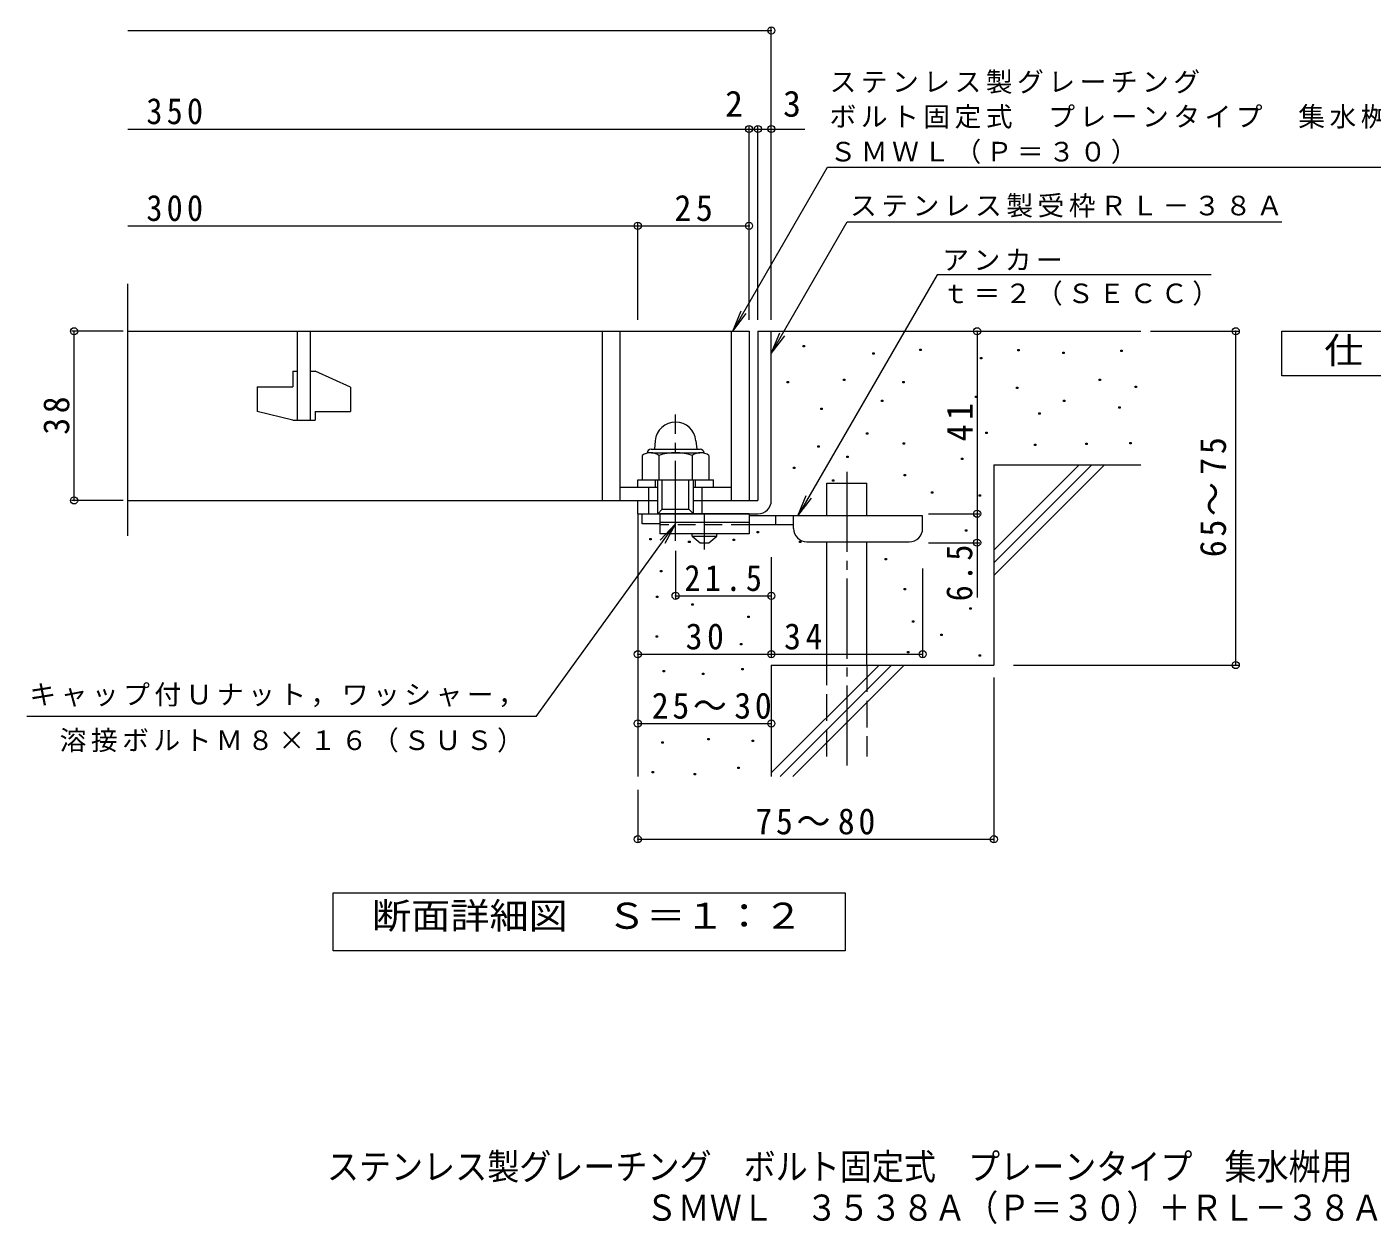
# Model space of a CAD drawing. Units: millimetres on the paper, enlarged 10 times, with parts at other scales. Extents: x -1197 to 1718, y -1380 to 1291.
# Drawn here: x -1197 to 314, y -1380 to -35 of the extents above; entities that cross this region are included whole.
import ezdxf
from ezdxf.enums import TextEntityAlignment as Align

# ---------------------------------------------------------------- set-up
doc = ezdxf.new("R2010")
doc.units = ezdxf.units.MM
doc.header["$LTSCALE"] = 10
doc.header["$PDMODE"] = 32
doc.header["$PDSIZE"] = 8
for name, pattern in [('CHAIN1', [8, 5, -1, 1, -1]), ('CHAIN2', [12, 9, -1, 1, -1]), ('DASHED2', [3, 2, -1]), ('DASHED3', [4, 3, -1])]:
    doc.linetypes.add(name, pattern=pattern)
for name, color, linetype, lineweight in [('D-0_通り芯', 7, 'Continuous', 9), ('D-1_ピット', 2, 'Continuous', 9), ('D-2_蓋', 3, 'Continuous', 9), ('D-4_寸法', 7, 'Continuous', 9), ('D-5_仕様文', 7, 'Continuous', 9), ('D-6_躯体', 6, 'Continuous', 9), ('D-9_ｸｯｼｮﾝ材', 4, 'Continuous', 9)]:
    doc.layers.add(name, color=color, linetype=linetype, lineweight=lineweight)
doc.layers.add('F-5_F-5ﾚｲﾔ', color=2, linetype='Continuous')
doc.styles.add('ＭＳ ゴシック', font='')
doc.styles.get('ＭＳ ゴシック').set_extended_font_data('MS Gothic')

msp = doc.modelspace()

# ---------------------------------------------------------------- linework, layer by layer
at = {"layer": 'D-0_通り芯', "color": 2}
for p, q in [((-495.55, -509.87), (-440.55, -509.87)), ((-490.97, -500.3), (-491.8, -509.87)), ((-445.14, -500.3), (-444.3, -509.87)), ((-505.58, -516.71), (-505.58, -544.31)), ((-495.2, -513.81), (-440.63, -513.81)), ((-486.82, -516.71), (-486.82, -544.31)), ((-449.29, -516.71), (-449.29, -544.31)), ((-430.53, -516.71), (-430.53, -544.31)), ((-505.58, -544.31), (-430.53, -544.31))]:
    msp.add_line(p, q, dxfattribs=at)
at = {"layer": 'D-0_通り芯'}
for points in [[(-324.86, -394.97), (-324.86, -393.47), (-323.36, -393.47), (-323.36, -394.97)], [(-246.53, -403.07), (-246.53, -401.57), (-245.03, -401.57), (-245.03, -403.07)], [(-193.85, -399.02), (-193.85, -397.52), (-192.35, -397.52), (-192.35, -399.02)], [(-125.67, -408.29), (-125.67, -406.79), (-124.17, -406.79), (-124.17, -408.29)], [(-83.71, -399.49), (-83.71, -397.99), (-82.21, -397.99), (-82.21, -399.49)], [(-32.95, -402.2), (-32.95, -400.7), (-31.45, -400.7), (-31.45, -402.2)], [(32.01, -400.17), (32.01, -398.67), (33.51, -398.67), (33.51, -400.17)], [(-342.88, -435.28), (-342.88, -433.78), (-341.38, -433.78), (-341.38, -435.28)], [(-279.29, -432.58), (-279.29, -431.08), (-277.79, -431.08), (-277.79, -432.58)], [(-212.97, -435.29), (-212.97, -433.79), (-211.47, -433.79), (-211.47, -435.29)], [(7.65, -432.65), (7.65, -431.15), (9.15, -431.15), (9.15, -432.65)], [(-131.08, -451.6), (-131.08, -450.1), (-129.58, -450.1), (-129.58, -451.6)], [(-85.06, -441.45), (-85.06, -439.95), (-83.56, -439.95), (-83.56, -441.45)], [(48.23, -440.34), (48.23, -438.84), (49.73, -438.84), (49.73, -440.34)], [(-304.95, -465.08), (-304.95, -463.58), (-303.45, -463.58), (-303.45, -465.08)], [(-236.65, -456.27), (-236.65, -454.77), (-235.15, -454.77), (-235.15, -456.27)], [(-32.28, -456.34), (-32.28, -454.84), (-30.78, -454.84), (-30.78, -456.34)], [(29.98, -463.78), (29.98, -462.28), (31.48, -462.28), (31.48, -463.78)], [(-60.02, -470.55), (-60.02, -469.05), (-58.52, -469.05), (-58.52, -470.55)], [(-253.57, -492.81), (-253.57, -491.31), (-252.07, -491.31), (-252.07, -492.81)], [(-119.58, -492.21), (-119.58, -490.71), (-118.08, -490.71), (-118.08, -492.21)], [(-308.39, -507.7), (-308.39, -506.2), (-306.89, -506.2), (-306.89, -507.7)], [(-212.29, -504.31), (-212.29, -502.81), (-210.79, -502.81), (-210.79, -504.31)], [(-64.76, -505.74), (-64.76, -504.24), (-63.26, -504.24), (-63.26, -505.74)], [(-7.24, -504.39), (-7.24, -502.89), (-5.74, -502.89), (-5.74, -504.39)], [(42.17, -503.71), (42.17, -502.21), (43.67, -502.21), (43.67, -503.71)], [(-275.63, -519.29), (-275.63, -517.79), (-274.13, -517.79), (-274.13, -519.29)], [(-147.04, -521.19), (-147.04, -519.69), (-145.54, -519.69), (-145.54, -521.19)], [(-335.66, -531.37), (-335.66, -529.87), (-334.16, -529.87), (-334.16, -531.37)], [(-211.2, -539.72), (-211.2, -538.22), (-209.7, -538.22), (-209.7, -539.72)], [(-291.96, -545.6), (-291.96, -544.1), (-290.46, -544.1), (-290.46, -545.6)], [(-180.6, -559.33), (-180.6, -557.83), (-179.1, -557.83), (-179.1, -559.33)], [(-127.2, -562.38), (-127.2, -560.88), (-125.7, -560.88), (-125.7, -562.38)], [(-376.5, -603.73), (-376.5, -602.23), (-375, -602.23), (-375, -603.73)], [(-142.46, -602.04), (-142.46, -600.54), (-140.96, -600.54), (-140.96, -602.04)], [(-496.92, -611.65), (-496.92, -610.15), (-495.42, -610.15), (-495.42, -611.65)], [(-453.35, -614.55), (-453.35, -613.05), (-451.85, -613.05), (-451.85, -614.55)], [(-403.41, -612.4), (-403.41, -610.9), (-401.91, -610.9), (-401.91, -612.4)], [(-328.83, -614.68), (-328.83, -613.18), (-327.33, -613.18), (-327.33, -614.68)], [(-232.46, -634.08), (-232.46, -632.58), (-230.96, -632.58), (-230.96, -634.08)], [(-484.91, -647.7), (-484.91, -646.2), (-483.41, -646.2), (-483.41, -647.7)], [(-489.54, -676.47), (-489.54, -674.97), (-488.04, -674.97), (-488.04, -676.47)], [(-211.11, -667.64), (-211.11, -666.14), (-209.61, -666.14), (-209.61, -667.64)], [(-449.87, -684.99), (-449.87, -683.49), (-448.37, -683.49), (-448.37, -684.99)], [(-137.62, -689.47), (-137.62, -687.97), (-136.12, -687.97), (-136.12, -689.47)], [(-386.89, -698.85), (-386.89, -697.35), (-385.39, -697.35), (-385.39, -698.85)], [(-201.95, -704.25), (-201.95, -702.75), (-200.45, -702.75), (-200.45, -704.25)], [(-489.67, -720.78), (-489.67, -719.28), (-488.17, -719.28), (-488.17, -720.78)], [(-170.01, -719.16), (-170.01, -717.65), (-168.51, -717.65), (-168.51, -719.16)], [(-395.28, -729.69), (-395.28, -728.19), (-393.78, -728.19), (-393.78, -729.69)], [(-207.61, -738.43), (-207.61, -736.93), (-206.11, -736.93), (-206.11, -738.43)], [(-127.2, -742.39), (-127.2, -740.89), (-125.7, -740.89), (-125.7, -742.39)], [(-482.02, -760.01), (-482.02, -758.51), (-480.52, -758.51), (-480.52, -760.01)], [(-437.86, -763.05), (-437.86, -761.55), (-436.36, -761.55), (-436.36, -763.05)], [(-393.7, -757.72), (-393.7, -756.22), (-392.2, -756.22), (-392.2, -757.72)], [(-483.63, -839.98), (-483.63, -838.48), (-482.13, -838.48), (-482.13, -839.98)], [(-431.86, -836.17), (-431.86, -834.67), (-430.36, -834.67), (-430.36, -836.17)], [(-381.99, -838.08), (-381.99, -836.58), (-380.49, -836.58), (-380.49, -838.08)], [(-494.29, -873.48), (-494.29, -871.98), (-492.79, -871.98), (-492.79, -873.48)], [(-447.09, -875.76), (-447.09, -874.26), (-445.59, -874.26), (-445.59, -875.76)], [(-398.18, -868.53), (-398.18, -867.03), (-396.68, -867.03), (-396.68, -868.53)]]:
    msp.add_lwpolyline(points, close=True, dxfattribs=at)
at = {"layer": 'D-0_通り芯', "color": 2}
for centre, radius, start, end in [((-468.05, -502.31), 23, 4.99997, 175.00003), ((-495.55, -514.37), 4.5, 90, 178.19131), ((-440.55, -514.37), 4.5, 1.80869, 90), ((-496.2, -530.25), 16.47, 55.27946, 124.72072), ((-468.05, -575.9), 62.1, 72.41234, 107.58789), ((-439.91, -530.33), 16.54, 55.44186, 124.55795)]:
    msp.add_arc(centre, radius, start, end, dxfattribs=at)
at = {"layer": 'D-1_ピット'}
for p, q in [((-375.55, -377.31), (-375.55, -567.31)), ((-375.55, -377.31), (-360.55, -377.31)), ((-360.55, -567.31), (-360.55, -377.31)), ((-510.56, -544.31), (-425.55, -544.31)), ((-510.56, -552.31), (-510.56, -544.31)), ((-498.05, -582.31), (-498.05, -552.31)), ((-490.55, -552.31), (-490.55, -544.31)), ((-488.05, -582.31), (-488.05, -544.31)), ((-483.05, -577.31), (-483.05, -544.31)), ((-453.06, -577.31), (-453.06, -544.31)), ((-448.05, -582.31), (-448.05, -544.31)), ((-445.55, -552.31), (-445.55, -544.31)), ((-438.06, -582.31), (-438.06, -552.31)), ((-425.55, -552.31), (-425.55, -544.31)), ((-510.56, -582.31), (-510.56, -567.31)), ((-448.05, -567.31), (-375.55, -567.31)), ((-510.56, -582.31), (-375.55, -582.31)), ((-505.55, -593.81), (-505.55, -582.31)), ((-488.05, -582.31), (-483.05, -577.31)), ((-485.55, -593.81), (-505.55, -593.81))]:
    msp.add_line(p, q, dxfattribs=at)
at = {"layer": 'D-1_ピット', "linetype": 'CHAIN2'}
msp.add_line((-468.05, -612.72), (-468.05, -470.68), dxfattribs=at)
at = {"layer": 'D-1_ピット'}
msp.add_lwpolyline([(-483.05, -577.31), (-453.06, -577.31), (-448.05, -582.31)], dxfattribs=at)
msp.add_arc((-375.55, -567.31), 15, 270, 0, dxfattribs=at)
at = {"layer": 'D-2_蓋'}
for p, q in [((-1083.22, -606.94), (-1083.22, -324.2)), ((-1083.22, -377.31), (-385.55, -377.31)), ((-893.06, -377.31), (-893.06, -477.31)), ((-878.06, -477.31), (-878.06, -377.31)), ((-550.56, -377.31), (-550.56, -567.31)), ((-530.55, -377.31), (-530.55, -567.31)), ((-405.55, -377.31), (-405.55, -567.31)), ((-385.55, -377.31), (-385.55, -567.31)), ((-898.06, -422.31), (-893.06, -422.31)), ((-898.06, -422.31), (-898.06, -439.81)), ((-878.06, -422.31), (-873.05, -422.31)), ((-833.06, -440), (-873.05, -422.31)), ((-938.05, -439.81), (-898.06, -439.81)), ((-938.05, -439.81), (-938.05, -467.57)), ((-833.06, -440), (-833.06, -467.31)), ((-898.06, -477.31), (-938.05, -467.57)), ((-873.05, -467.31), (-873.05, -477.31)), ((-873.05, -467.31), (-833.06, -467.31)), ((-898.06, -477.31), (-873.05, -477.31)), ((-530.55, -552.31), (-488.05, -552.31)), ((-448.05, -552.31), (-405.55, -552.31)), ((-1083.22, -567.31), (-488.05, -567.31))]:
    msp.add_line(p, q, dxfattribs=at)
at = {"layer": 'D-4_寸法'}
for p, q in [((-1083.22, -39.44), (-360.55, -39.44)), ((-360.55, -364.35), (-360.55, -36.44)), ((-1083.22, -150.13), (-385.55, -150.13)), ((-385.55, -364.35), (-385.55, -147.14)), ((-385.55, -150.13), (-380.55, -150.13)), ((-380.55, -150.13), (-322.89, -150.13)), ((-375.55, -364.35), (-375.55, -147.14)), ((-510.55, -364.35), (-510.55, -255.89)), ((-1083.22, -258.89), (-510.55, -258.89)), ((-510.55, -258.89), (-385.55, -258.89)), ((-1088.57, -377.31), (-1146.62, -377.31)), ((-1143.62, -567.31), (-1143.62, -377.31)), ((-129.35, -377.31), (-129.35, -582.31)), ((65.48, -377.31), (164.13, -377.31)), ((161.13, -752.31), (161.13, -377.31)), ((-1088.57, -567.31), (-1146.62, -567.31)), ((-183.78, -582.31), (-126.35, -582.31)), ((-129.35, -582.31), (-129.35, -614.81)), ((-183.78, -614.81), (-126.35, -614.81)), ((-129.35, -614.81), (-129.35, -676.25)), ((-468.05, -624.01), (-468.05, -677.48)), ((-360.55, -631.22), (-360.55, -743.12)), ((-190.55, -643.99), (-190.55, -743.12)), ((-468.05, -674.48), (-360.55, -674.48)), ((-510.55, -740.12), (-360.55, -740.12)), ((-360.55, -740.12), (-190.55, -740.12)), ((-88.32, -752.31), (164.13, -752.31)), ((-110.55, -766.08), (-110.55, -950.87)), ((-510.55, -817.93), (-360.55, -817.93)), ((-510.55, -892.51), (-510.55, -950.87)), ((-510.55, -947.87), (-110.55, -947.87))]:
    msp.add_line(p, q, dxfattribs=at)
for p in [(-360.55, -39.44), (-385.55, -150.13), (-375.55, -150.13), (-360.55, -150.13), (-510.55, -258.89), (-385.55, -258.89), (-1143.62, -377.31), (-129.35, -377.31), (161.13, -377.31), (-1143.62, -567.31), (-129.35, -582.31), (-129.35, -614.81), (-468.05, -674.48), (-360.55, -674.48), (-510.55, -740.12), (-360.55, -740.12), (-190.55, -740.12), (161.13, -752.31), (-510.55, -817.93), (-360.55, -817.93), (-510.55, -947.87), (-110.55, -947.87)]:
    msp.add_point(p, dxfattribs=at)
at = {"layer": 'D-5_仕様文'}
for p, q in [((-403.86, -377.31), (-297.43, -192.97)), ((-297.43, -192.97), (389.23, -192.97)), ((-360.55, -402.31), (-275.15, -254.37)), ((-275.15, -254.37), (212.97, -254.37)), ((133.71, -313.96), (-174.39, -313.96)), ((-403.86, -377.31), (-394.29, -354.21)), ((-403.86, -377.31), (-388.64, -357.47)), ((-360.55, -402.31), (-350.99, -379.21)), ((-360.55, -402.31), (-345.34, -382.47)), ((-330.76, -584.81), (-321.2, -561.71)), ((-468.05, -593.81), (-485.25, -611.96)), ((-624.79, -809.97), (-1196.66, -809.97))]:
    msp.add_line(p, q, dxfattribs=at)
for points in [[(-174.39, -313.96), (-330.76, -584.81), (-315.54, -564.97)], [(-624.79, -809.97), (-468.05, -593.81), (-479.96, -615.79)]]:
    msp.add_lwpolyline(points, dxfattribs=at)
for points in [[(213.01, -427.31), (213.01, -377.31), (438.01, -377.31), (438.01, -427.31)], [(-852.55, -1073.25), (-852.55, -1008.25), (-277.55, -1008.25), (-277.55, -1073.25)]]:
    msp.add_lwpolyline(points, close=True, dxfattribs=at)
at = {"layer": 'D-6_躯体'}
for p, q in [((-360.55, -377.31), (54.45, -377.31)), ((-110.55, -527.31), (54.45, -527.31)), ((-110.55, -527.31), (-110.55, -752.31)), ((-110.55, -623.32), (-14.54, -527.31)), ((-110.55, -637.46), (-0.4, -527.31)), ((-110.55, -651.6), (13.74, -527.31)), ((-298.26, -547.88), (-253.26, -547.88)), ((-298.26, -584.81), (-298.26, -547.88)), ((-253.26, -584.81), (-253.26, -547.88)), ((-510.55, -582.31), (-510.55, -877.31)), ((-298.26, -752.31), (-298.26, -613.81)), ((-253.26, -752.31), (-253.26, -613.81)), ((-360.55, -752.31), (-360.55, -877.31)), ((-360.55, -752.31), (-110.55, -752.31)), ((-360.55, -873.31), (-239.54, -752.31)), ((-350.4, -877.31), (-225.4, -752.31)), ((-336.26, -877.31), (-211.26, -752.31))]:
    msp.add_line(p, q, dxfattribs=at)
at = {"layer": 'D-6_躯体', "linetype": 'CHAIN2'}
msp.add_line((-275.76, -535.12), (-275.76, -865.64), dxfattribs=at)
at = {"layer": 'D-6_躯体', "linetype": 'DASHED3'}
for p, q in [((-298.26, -854.81), (-298.26, -752.31)), ((-253.26, -752.31), (-253.26, -854.81))]:
    msp.add_line(p, q, dxfattribs=at)
at = {"layer": 'D-9_ｸｯｼｮﾝ材', "color": 3}
for p, q in [((-485.55, -582.31), (-485.55, -604.81)), ((-385.54, -582.31), (-485.55, -582.31)), ((-385.54, -582.31), (-385.54, -604.81)), ((-385.54, -592.31), (-485.55, -592.31)), ((-385.54, -604.81), (-485.55, -604.81))]:
    msp.add_line(p, q, dxfattribs=at)
at = {"layer": 'D-9_ｸｯｼｮﾝ材', "linetype": 'CHAIN1'}
msp.add_line((-435.54, -622.55), (-435.54, -582.31), dxfattribs=at)
at = {"layer": 'D-9_ｸｯｼｮﾝ材'}
for p, q in [((-190.55, -584.81), (-385.54, -584.81)), ((-355.55, -594.81), (-355.55, -584.81)), ((-335.54, -598.81), (-335.54, -584.81)), ((-190.55, -598.81), (-190.55, -584.81)), ((-335.52, -594.81), (-385.54, -594.81)), ((-320.54, -613.81), (-205.54, -613.81))]:
    msp.add_line(p, q, dxfattribs=at)
at = {"layer": 'D-9_ｸｯｼｮﾝ材', "color": 3, "linetype": 'DASHED2'}
msp.add_line((-385.54, -594.81), (-485.55, -594.81), dxfattribs=at)
at = {"layer": 'D-9_ｸｯｼｮﾝ材', "color": 2}
for p, q in [((-449.3, -607.31), (-449.3, -604.81)), ((-449.3, -607.31), (-440.54, -614.81)), ((-449.3, -607.31), (-421.8, -607.31)), ((-440.54, -614.81), (-430.55, -614.81)), ((-430.55, -614.81), (-421.8, -607.31)), ((-421.8, -607.31), (-421.8, -604.81))]:
    msp.add_line(p, q, dxfattribs=at)
at = {"layer": 'D-9_ｸｯｼｮﾝ材'}
for centre, start, end in [((-320.54, -598.81), 180, 270), ((-205.54, -598.81), 270, 0)]:
    msp.add_arc(centre, 15, start, end, dxfattribs=at)

# ---------------------------------------------------------------- texts
at = {"layer": 'D-4_寸法', "color": 2, "style": 'ＭＳ ゴシック'}
for s, p in [('2', (-412.39, -145.14)), ('3', (-347.25, -145.14))]:
    msp.add_text(s, height=29.33, dxfattribs=at).set_placement(p, align=Align.BOTTOM_LEFT)
at = {"layer": 'D-4_寸法', "color": 2, "char_height": 29.33, "attachment_point": 7, "style": 'ＭＳ ゴシック'}
for s, insert in [('\\T1.27;\\W0.9;350', (-1062.44, -145.13)), ('\\T1.27;\\W0.9;300', (-1062.44, -253.89)), ('\\T1.27;\\W0.95;25', (-469.3, -253.89)), ('\\T1.28;\\W0.9;21.5', (-458.06, -669.48)), ('\\T1.27;\\W0.95;34', (-346.2, -735.12)), ('\\T1.22;\\W0.95;25～30', (-494.76, -812.93)), ('\\T1.22;\\W0.95;75～80', (-378.42, -942.87))]:
    msp.add_mtext(s, dxfattribs=dict(at, insert=insert))
for s, insert, rotation in [('\\T1.27;\\W0.95;38', (-1148.62, -493.56), 90), ('\\T1.27;\\W0.95;41', (-134.35, -501.06), 90), ('\\T1.22;\\W0.95;65～75', (150.6, -631.06), 90), ('\\T1.27;\\W0.9;6.5', (-134.35, -680.61), 90), ('\\T1.27;\\W0.95;30', (-456.8, -735.12), 359.999)]:
    msp.add_mtext(s, dxfattribs=dict(at, insert=insert, rotation=rotation))
at = {"layer": 'D-5_仕様文', "color": 2, "style": 'ＭＳ ゴシック', "width": 1.1}
for s, p in [('仕\u3000様', (260.51, -422.31)), ('断面詳細図\u3000Ｓ＝１：２', (-809.12, -1057.28))]:
    msp.add_text(s, height=29.33, dxfattribs=at).set_placement(p, align=Align.BOTTOM_LEFT)
at = {"layer": 'D-5_仕様文', "char_height": 21.99, "attachment_point": 7, "style": 'ＭＳ ゴシック'}
for s, insert in [('\\T1.17;ステンレス製グレーチング', (-295.02, -110.6)), ('\\T1.17;ボルト固定式\u3000プレーンタイプ\u3000集水桝用', (-295.02, -149.75)), ('\\T1.17;ＳＭＷＬ（Ｐ＝３０）', (-295.02, -189.45)), ('\\T1.17;ステンレス製受枠ＲＬ－３８Ａ', (-272.03, -249.62)), ('\\T1.17;アンカー', (-168.46, -309.3)), ('\\T1.17;ｔ＝２（ＳＥＣＣ）', (-168.46, -348.62)), ('\\T1.17;キャップ付Ｕナット，ワッシャー，', (-1193.83, -799.59)), ('\\T1.17;溶接ボルトＭ８×１６（ＳＵＳ）', (-1159.81, -850.61))]:
    msp.add_mtext(s, dxfattribs=dict(at, insert=insert))
at = {"layer": 'F-5_F-5ﾚｲﾔ', "style": 'ＭＳ ゴシック', "width": 0.9}
for s, p in [('ステンレス製グレーチング\u3000ボルト固定式\u3000プレーンタイプ\u3000集水桝用', (-859.67, -1339.15)), ('\u3000ＳＭＷＬ\u3000３５３８Ａ（Ｐ＝３０）＋ＲＬ－３８Ａ', (-537.71, -1385.19))]:
    msp.add_text(s, height=29.33, dxfattribs=at).set_placement(p, align=Align.BOTTOM_LEFT)

doc.saveas('drawing.dxf')
